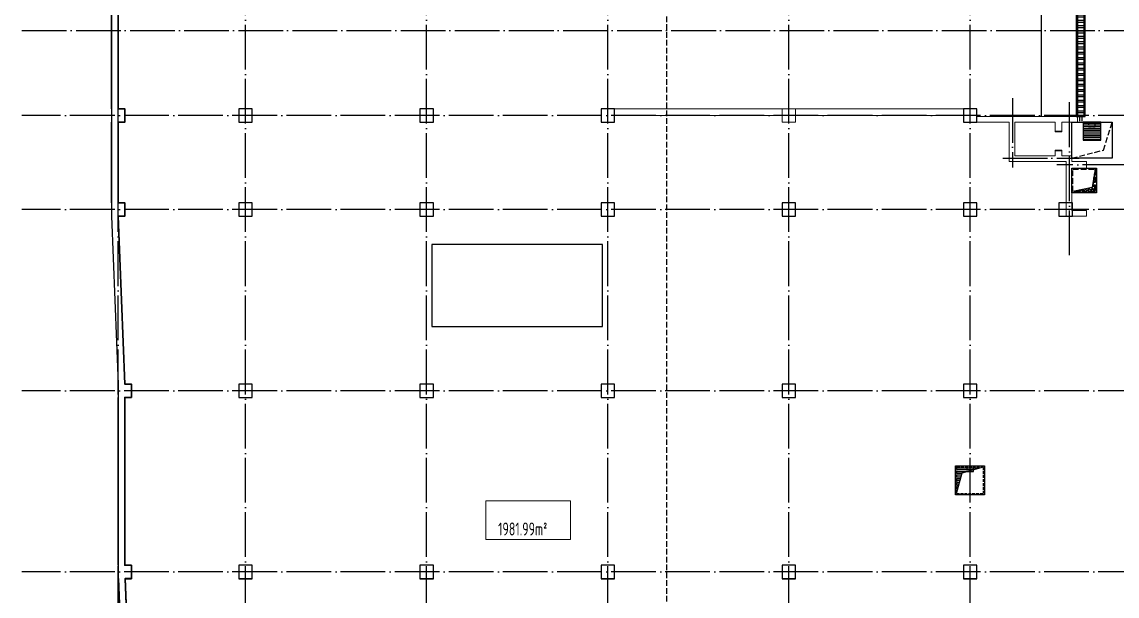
# Model space of a CAD drawing. Extents: x 115549 to 768939, y -502199 to 402497.
# Drawn here: x 225783 to 274758, y -448100 to -422439 of the extents above; entities that cross this region are included whole.
import ezdxf

# ---------------------------------------------------------------- set-up
doc = ezdxf.new("R2010")
doc.units = 0
doc.header["$LTSCALE"] = 1000
doc.header["$MEASUREMENT"] = 0
for name, pattern in [('__DASH', [0.35, 0.25, -0.1]), ('DASH', [0.35, 0.25, -0.1]), ('DOTE', [2.42, 2, -0.2, 0.02, -0.2])]:
    doc.linetypes.add(name, pattern=pattern)
for name, color, linetype in [('COLUMN', 9, 'Continuous'), ('DOTE', 16, 'DOTE'), ('WINDOW', 4, 'Continuous'), ('人防集水坑', 6, 'Continuous'), ('截水沟', 2, 'Continuous'), ('文字', 3, 'Continuous'), ('汽车坡道', 142, 'Continuous'), ('给水', 32, 'Continuous')]:
    doc.layers.add(name, color=color, linetype=linetype)
doc.layers.add('renWALL', color=8, linetype='Continuous', lineweight=9)
doc.layers.add('WALL', color=150, linetype='Continuous', lineweight=30)
doc.styles.add('TSSD_Rein', font='tssdeng.shx', dxfattribs={"width": 0.7, "bigfont": 'tssdchn.shx'})

# ---------------------------------------------------------------- blocks, each defined once
blk = doc.blocks.new('qiangzh3333')
at = {"layer": 'COLUMN', "color": 8}
for points in [[(503034401, 3697078196), (503034401, 3697077596)], [(503034401, 3697073996), (503034401, 3697073396), (503034412, 3697073396), (503034701, 3697065896), (503034701, 3697065896), (503034701, 3697065296)], [(503034701, 3697057796), (503034701, 3697057196), (503034713, 3697057196), (503035001, 3697050284)]]:
    blk.add_lwpolyline(points, dxfattribs=at)
for points in [[(503040101, 3697077596), (503040701, 3697077596), (503040701, 3697078196), (503040101, 3697078196)], [(503048201, 3697077596), (503048801, 3697077596), (503048801, 3697078196), (503048201, 3697078196)], [(503056301, 3697077596), (503056901, 3697077596), (503056901, 3697078196), (503056301, 3697078196)], [(503072501, 3697077596), (503073101, 3697077596), (503073101, 3697078196), (503072501, 3697078196)], [(503040101, 3697073396), (503040701, 3697073396), (503040701, 3697073996), (503040101, 3697073996)], [(503048201, 3697073396), (503048801, 3697073396), (503048801, 3697073996), (503048201, 3697073996)], [(503056301, 3697073396), (503056901, 3697073396), (503056901, 3697073996), (503056301, 3697073996)], [(503064401, 3697073396), (503065001, 3697073396), (503065001, 3697073996), (503064401, 3697073996)], [(503072501, 3697073396), (503073101, 3697073396), (503073101, 3697073996), (503072501, 3697073996)], [(503040101, 3697065296), (503040701, 3697065296), (503040701, 3697065896), (503040101, 3697065896)], [(503048201, 3697065296), (503048801, 3697065296), (503048801, 3697065896), (503048201, 3697065896)], [(503056301, 3697065296), (503056901, 3697065296), (503056901, 3697065896), (503056301, 3697065896)], [(503064401, 3697065296), (503065001, 3697065296), (503065001, 3697065896), (503064401, 3697065896)], [(503072501, 3697065296), (503073101, 3697065296), (503073101, 3697065896), (503072501, 3697065896)], [(503040101, 3697057196), (503040701, 3697057196), (503040701, 3697057796), (503040101, 3697057796)], [(503048201, 3697057196), (503048801, 3697057196), (503048801, 3697057796), (503048201, 3697057796)], [(503056301, 3697057196), (503056901, 3697057196), (503056901, 3697057796), (503056301, 3697057796)], [(503064401, 3697057196), (503065001, 3697057196), (503065001, 3697057796), (503064401, 3697057796)], [(503072501, 3697057196), (503073101, 3697057196), (503073101, 3697057796), (503072501, 3697057796)]]:
    blk.add_lwpolyline(points, close=True, dxfattribs=at)
at = {"layer": 'renWALL', "color": 8}
for points in [[(503056901, 3697077946), (503056901, 3697078196), (503064401, 3697078196), (503065001, 3697078196), (503065001, 3697077596), (503064401, 3697077596), (503064401, 3697078196)], [(503072501, 3697078196), (503065001, 3697078196)], [(503064401, 3697077896), (503056901, 3697077896)], [(503072501, 3697077896), (503065001, 3697077896)], [(503076901, 3697076096), (503076901, 3697076096), (503076901, 3697076321), (503076601, 3697076321), (503076601, 3697076096), (503074801, 3697076096), (503074801, 3697077596), (503076601, 3697077596), (503076601, 3697077171), (503076901, 3697077171), (503076901, 3697077596), (503076901, 3697077596), (503077351, 3697077596), (503077601, 3697077596), (503077601, 3697077846), (503077251, 3697077846), (503076751, 3697077846), (503074701, 3697077846), (503073101, 3697077846)], [(503076901, 3697076096), (503077351, 3697076096), (503077351, 3697075996), (503077351, 3697075846), (503078001, 3697075846), (503078001, 3697075546), (503077351, 3697075546), (503077351, 3697073646), (503078001, 3697073646), (503078001, 3697073396), (503077101, 3697073396), (503077101, 3697075696), (503077101, 3697075846), (503076751, 3697075846), (503074551, 3697075846), (503074551, 3697077596), (503073101, 3697077596)]]:
    blk.add_lwpolyline(points, dxfattribs=at)
at = {"layer": 'WALL', "color": 8}
for points in [[(503035288, 3697050596), (503035014, 3697057196), (503035301, 3697057196), (503035301, 3697057796), (503035001, 3697057796), (503035001, 3697065296), (503035301, 3697065296), (503035301, 3697065896), (503035001, 3697065896), (503034713, 3697073396), (503035001, 3697073396), (503035001, 3697073996), (503034701, 3697073996), (503034701, 3697077596), (503035001, 3697077596), (503035001, 3697078196), (503034701, 3697078196), (503034701, 3697085396)], [(503034401, 3697085396), (503034401, 3697078196)], [(503034401, 3697077596), (503034401, 3697073996)], [(503034701, 3697065296), (503034701, 3697057796)]]:
    blk.add_lwpolyline(points, dxfattribs=at)
blk = doc.blocks.new('asdfqwer')
at = {"ltscale": 10}
h = blk.add_hatch(dxfattribs=at)
h.set_pattern_fill('AR-SAND', color=6, scale=50, style=0)
h.set_pattern_definition([(37.5, (0, 0), (-4.000078, 122.35331), [0, -96.52, 0, -107.95, 0, -103.1875]), (7.5, (0, 0), (112.38082, 179.206275), [0, -52.07, 0, -86.995, 0, -33.3375]), (327.5, (-78.1, 0), (197.748093, 0.359296), [0, -31.75, 0, -114.3, 0, -149.225]), (317.5, (-78.1, 0), (190.889113, 55.73233), [0, -15.875, 0, -74.93, 0, -85.725])])
h.paths.add_polyline_path([(477311, 229084), (476311, 229084), (476311, 228084), (476458, 228897)])
at = {"color": 6}
for p, q in [((476311, 228084), (476458, 228897)), ((476458, 228897), (477311, 229084))]:
    blk.add_line(p, q, dxfattribs=at)
blk.add_lwpolyline([(476261, 229134), (477361, 229134), (477361, 228034), (476261, 228034)], close=True, dxfattribs=at)
at = {"color": 6, "linetype": 'DASH'}
blk.add_lwpolyline([(476311, 229084), (477311, 229084), (477311, 228084), (476311, 228084)], close=True, dxfattribs=at)
blk = doc.blocks.new('kengwu')
at = {"layer": '给水'}
h = blk.add_hatch(dxfattribs=at)
h.set_pattern_fill('ANSI31', color=256, scale=50, angle=315)
h.set_pattern_definition([(2e-11, (0, 0), (-2e-11, 79.375), [])])
h.paths.add_polyline_path([(2971884, 712614), (2971084, 712614), (2971084, 711814), (2971884, 711814)])
for points in [[(2970584, 712614), (2972384, 712614), (2972384, 711014), (2970584, 711014)], [(2971884, 712614), (2971084, 712614), (2971084, 711814), (2971884, 711814)]]:
    blk.add_lwpolyline(points, close=True, dxfattribs=at)
at = {"layer": '给水', "linetype": '__DASH'}
blk.add_lwpolyline([(2970584, 711014), (2971998, 711367), (2972384, 712614)], dxfattribs=at)
at = {"layer": '给水', "linetype": '__DASH', "ltscale": 0.5}
blk.add_lwpolyline([(2971334, 712614), (2971334, 712414), (2971634, 712414), (2971634, 712614)], dxfattribs=at)
blk = doc.blocks.new('kengyi')
at = {"layer": '给水'}
for p, q in [((2970150, 735418), (2971184, 735418)), ((2970150, 735339), (2970897, 735339)), ((2970150, 735260), (2970610, 735260)), ((2970150, 735180), (2970393, 735180)), ((2970150, 735101), (2970372, 735101)), ((2970150, 735021), (2970351, 735021)), ((2970150, 734942), (2970330, 734942)), ((2970150, 734863), (2970309, 734863)), ((2970150, 734783), (2970288, 734783)), ((2970150, 734704), (2970267, 734704)), ((2970150, 734625), (2970246, 734625)), ((2970150, 734545), (2970225, 734545)), ((2970150, 734466), (2970204, 734466)), ((2970150, 734386), (2970182, 734386))]:
    blk.add_line(p, q, dxfattribs=at)
blk.add_lwpolyline([(2970100, 735514), (2971400, 735514), (2971400, 734214), (2970100, 734214)], close=True, dxfattribs=at)
at = {"layer": '给水', "linetype": '__DASH', "ltscale": 0.5}
blk.add_lwpolyline([(2971350, 735464), (2970150, 735464), (2970150, 734264), (2971350, 734264)], close=True, dxfattribs=at)
at = {"layer": '给水'}
blk.add_lwpolyline([(2970150, 734264), (2970399, 735201), (2971350, 735464)], dxfattribs=at)
at = {"layer": '给水', "linetype": '__DASH', "ltscale": 0.5}
blk.add_lwpolyline([(2970600, 735461), (2970600, 735261), (2970900, 735261), (2970900, 735461)], dxfattribs=at)
blk = doc.blocks.new('saaaa')
at = {"layer": 'COLUMN', "color": 8}
for p, q in [((504702090, 3696138993), (504702090, 3696138393)), ((504708390, 3696138993), (504707790, 3696138993)), ((504707790, 3696138993), (504707790, 3696138393)), ((504708390, 3696138393), (504708390, 3696138993)), ((504716490, 3696138993), (504715890, 3696138993)), ((504715890, 3696138993), (504715890, 3696138393)), ((504716490, 3696138393), (504716490, 3696138993)), ((504724590, 3696138993), (504723990, 3696138993)), ((504723990, 3696138993), (504723990, 3696138393)), ((504724590, 3696138393), (504724590, 3696138993)), ((504740790, 3696138993), (504740190, 3696138993)), ((504740190, 3696138993), (504740190, 3696138393)), ((504740790, 3696138393), (504740790, 3696138993)), ((504707790, 3696138393), (504708390, 3696138393)), ((504715890, 3696138393), (504716490, 3696138393)), ((504723990, 3696138393), (504724590, 3696138393)), ((504740190, 3696138393), (504740790, 3696138393)), ((504702090, 3696134793), (504702090, 3696134193)), ((504708390, 3696134793), (504707790, 3696134793)), ((504707790, 3696134793), (504707790, 3696134193)), ((504708390, 3696134193), (504708390, 3696134793)), ((504716490, 3696134793), (504715890, 3696134793)), ((504715890, 3696134793), (504715890, 3696134193)), ((504716490, 3696134193), (504716490, 3696134793)), ((504724590, 3696134793), (504723990, 3696134793)), ((504723990, 3696134793), (504723990, 3696134193)), ((504724590, 3696134193), (504724590, 3696134793)), ((504732690, 3696134793), (504732090, 3696134793)), ((504732090, 3696134793), (504732090, 3696134193)), ((504732690, 3696134193), (504732690, 3696134793)), ((504740790, 3696134793), (504740190, 3696134793)), ((504740190, 3696134793), (504740190, 3696134193)), ((504740790, 3696134193), (504740790, 3696134793)), ((504745065, 3696134793), (504744465, 3696134793)), ((504744465, 3696134793), (504744465, 3696134193)), ((504745065, 3696134193), (504745065, 3696134793)), ((504702090, 3696134193), (504702101, 3696134193)), ((504702101, 3696134193), (504702390, 3696126693)), ((504707790, 3696134193), (504708390, 3696134193)), ((504715890, 3696134193), (504716490, 3696134193)), ((504723990, 3696134193), (504724590, 3696134193)), ((504732090, 3696134193), (504732690, 3696134193)), ((504740190, 3696134193), (504740790, 3696134193)), ((504744465, 3696134193), (504745065, 3696134193)), ((504702390, 3696126693), (504702390, 3696126693)), ((504702390, 3696126693), (504702390, 3696126093)), ((504708390, 3696126693), (504707790, 3696126693)), ((504707790, 3696126693), (504707790, 3696126093)), ((504708390, 3696126093), (504708390, 3696126693)), ((504716490, 3696126693), (504715890, 3696126693)), ((504715890, 3696126693), (504715890, 3696126093)), ((504716490, 3696126093), (504716490, 3696126693)), ((504724590, 3696126693), (504723990, 3696126693)), ((504723990, 3696126693), (504723990, 3696126093)), ((504724590, 3696126093), (504724590, 3696126693)), ((504732690, 3696126693), (504732090, 3696126693)), ((504732090, 3696126693), (504732090, 3696126093)), ((504732690, 3696126093), (504732690, 3696126693)), ((504740790, 3696126693), (504740190, 3696126693)), ((504740190, 3696126693), (504740190, 3696126093)), ((504740790, 3696126093), (504740790, 3696126693)), ((504707790, 3696126093), (504708390, 3696126093)), ((504715890, 3696126093), (504716490, 3696126093)), ((504723990, 3696126093), (504724590, 3696126093)), ((504732090, 3696126093), (504732690, 3696126093)), ((504740190, 3696126093), (504740790, 3696126093)), ((504702390, 3696118593), (504702390, 3696117993)), ((504708390, 3696118593), (504707790, 3696118593)), ((504707790, 3696118593), (504707790, 3696117993)), ((504708390, 3696117993), (504708390, 3696118593)), ((504716490, 3696118593), (504715890, 3696118593)), ((504715890, 3696118593), (504715890, 3696117993)), ((504716490, 3696117993), (504716490, 3696118593)), ((504724590, 3696118593), (504723990, 3696118593)), ((504723990, 3696118593), (504723990, 3696117993)), ((504724590, 3696117993), (504724590, 3696118593)), ((504732690, 3696118593), (504732090, 3696118593)), ((504732090, 3696118593), (504732090, 3696117993)), ((504732690, 3696117993), (504732690, 3696118593)), ((504740790, 3696118593), (504740190, 3696118593)), ((504740190, 3696118593), (504740190, 3696117993)), ((504740790, 3696117993), (504740790, 3696118593)), ((504702390, 3696117993), (504702402, 3696117993)), ((504702402, 3696117993), (504702690, 3696111081)), ((504707790, 3696117993), (504708390, 3696117993)), ((504715890, 3696117993), (504716490, 3696117993)), ((504723990, 3696117993), (504724590, 3696117993)), ((504732090, 3696117993), (504732690, 3696117993)), ((504740190, 3696117993), (504740790, 3696117993))]:
    blk.add_line(p, q, dxfattribs=at)
at = {"layer": 'renWALL', "color": 8}
for p, q in [((504724590, 3696138743), (504724590, 3696138993)), ((504724590, 3696138993), (504732090, 3696138993)), ((504732090, 3696138993), (504732690, 3696138993)), ((504732090, 3696138393), (504732090, 3696138993)), ((504732690, 3696138993), (504732690, 3696138393)), ((504740190, 3696138993), (504732690, 3696138993)), ((504732090, 3696138693), (504724590, 3696138693)), ((504732690, 3696138393), (504732090, 3696138393)), ((504740190, 3696138693), (504732690, 3696138693)), ((504742390, 3696138643), (504740790, 3696138643)), ((504742240, 3696138393), (504740790, 3696138393)), ((504742240, 3696136643), (504742240, 3696138393)), ((504744440, 3696138643), (504742390, 3696138643)), ((504742490, 3696136893), (504742490, 3696138393)), ((504742490, 3696138393), (504744290, 3696138393)), ((504744290, 3696138393), (504744290, 3696137993)), ((504744940, 3696138643), (504744440, 3696138643)), ((504744590, 3696137993), (504744590, 3696138393)), ((504744590, 3696138393), (504744590, 3696138393)), ((504744590, 3696138393), (504745040, 3696138393)), ((504745290, 3696138643), (504744940, 3696138643)), ((504745040, 3696138393), (504745290, 3696138393)), ((504745290, 3696138393), (504745290, 3696138643)), ((504744290, 3696137993), (504744590, 3696137993)), ((504744290, 3696136893), (504742490, 3696136893)), ((504744590, 3696137143), (504744290, 3696137143)), ((504744290, 3696137143), (504744290, 3696136893)), ((504744590, 3696136893), (504744590, 3696137143)), ((504744590, 3696136893), (504744590, 3696136893)), ((504744590, 3696136893), (504745040, 3696136893)), ((504745040, 3696136893), (504745040, 3696136793)), ((504744440, 3696136643), (504742240, 3696136643)), ((504744790, 3696136643), (504744440, 3696136643)), ((504744790, 3696136493), (504744790, 3696136643)), ((504744790, 3696134793), (504744790, 3696136493)), ((504745040, 3696136793), (504745040, 3696136643)), ((504745040, 3696136643), (504745690, 3696136643)), ((504745690, 3696136643), (504745690, 3696136343)), ((504745690, 3696136343), (504745040, 3696136343)), ((504745040, 3696136343), (504745040, 3696134793)), ((504745065, 3696134443), (504745690, 3696134443)), ((504745690, 3696134443), (504745690, 3696134193)), ((504745690, 3696134193), (504744790, 3696134193))]:
    blk.add_line(p, q, dxfattribs=at)
at = {"layer": 'WALL', "color": 8}
for p, q in [((504702090, 3696146193), (504702090, 3696138993)), ((504702390, 3696138993), (504702390, 3696146193)), ((504702690, 3696138993), (504702390, 3696138993)), ((504702690, 3696138393), (504702690, 3696138993)), ((504702090, 3696138393), (504702090, 3696134793)), ((504702390, 3696134793), (504702390, 3696138393)), ((504702390, 3696138393), (504702690, 3696138393)), ((504702690, 3696134793), (504702390, 3696134793)), ((504702690, 3696134193), (504702690, 3696134793)), ((504702690, 3696126693), (504702401, 3696134193)), ((504702401, 3696134193), (504702690, 3696134193)), ((504702990, 3696126693), (504702690, 3696126693)), ((504702990, 3696126093), (504702990, 3696126693)), ((504702390, 3696126093), (504702390, 3696118593)), ((504702690, 3696118593), (504702690, 3696126093)), ((504702690, 3696126093), (504702990, 3696126093)), ((504702990, 3696118593), (504702690, 3696118593)), ((504702990, 3696117993), (504702990, 3696118593)), ((504702977, 3696111393), (504702702, 3696117993)), ((504702702, 3696117993), (504702990, 3696117993))]:
    blk.add_line(p, q, dxfattribs=at)

msp = doc.modelspace()

# ---------------------------------------------------------------- hatches: boundary and pattern name
at = {"layer": '截水沟'}
h = msp.add_hatch(dxfattribs=at)
h.set_pattern_fill('ANSI32', color=8, scale=50, angle=-44.9649, style=0)
h.set_pattern_definition([(0.035097, (166638.17, -1071320.6), (-0.14586, 238.124955), []), (0.035097, (166717.6, -1071399.92), (-0.14586, 238.124955), [])])
h.paths.add_polyline_path([(273283.3, -418821.8), (272983.3, -418821.8), (272983.3, -426621.8), (273283.3, -426621.8)])

# ---------------------------------------------------------------- linework, layer by layer
at = {"color": 8, "linetype": '__DASH'}
msp.add_line((254612.1, -306345.2), (254612.1, -476142.6), dxfattribs=at)
at = {"layer": 'DOTE', "color": 1}
for p, q in [((230083.3, -472963.5), (230083.3, -308021.8)), ((235783.3, -472963.5), (235783.3, -308021.8)), ((243883.3, -472963.5), (243883.3, -308021.8)), ((251983.3, -472963.5), (251983.3, -308021.8)), ((260083.3, -472963.5), (260083.3, -308021.8)), ((268183.3, -472963.5), (268183.3, -308021.8)), ((270083.4, -425840.9), (270083.4, -428944.5)), ((272633.4, -432870), (272633.4, -425840.9)), ((290433.3, -426621.8), (225783.3, -426621.8)), ((269647, -428521.8), (273062.8, -428521.8)), ((277624.3, -428821.8), (272056.8, -428821.8)), ((290433.3, -430821.8), (225783.3, -430821.8)), ((290433.3, -438921.8), (225783.3, -438921.8)), ((290433.3, -447021.8), (225783.3, -447021.8))]:
    msp.add_line(p, q, dxfattribs=at)
msp.add_lwpolyline([(225783.3, -422821.8), (290433.3, -422821.8)], dxfattribs=at)
at = {"layer": 'WINDOW'}
msp.add_lwpolyline([(244108.5, -436054.3), (251751.8, -436054.3), (251751.8, -432390.2), (244108.5, -432390.2)], close=True, dxfattribs=at)
at = {"layer": '截水沟', "linetype": '__DASH'}
for p, q in [((273083.3, -426621.8), (273083.3, -426921.8)), ((273183.3, -426621.8), (273183.3, -426921.8))]:
    msp.add_line(p, q, dxfattribs=at)
at = {"layer": '截水沟'}
for points in [[(273333.3, -418771.8), (272933.3, -418771.8), (272933.3, -426671.8), (273333.3, -426671.8)], [(273283.3, -418821.8), (272983.3, -418821.8), (272983.3, -426621.8), (273283.3, -426621.8)]]:
    msp.add_lwpolyline(points, close=True, dxfattribs=at)
at = {"layer": '文字', "color": 6, "lineweight": 15}
msp.add_lwpolyline([(246523.8, -443848.8), (250310.7, -443848.8), (250310.7, -445575.2), (246523.8, -445575.2)], close=True, dxfattribs=at)
at = {"layer": '汽车坡道'}
msp.add_line((271383.3, -426671.8), (271383.3, -418771.8), dxfattribs=at)

# ---------------------------------------------------------------- block references
msp.add_blockref('saaaa', (-504472306.5, -3696565314.4))
at = {"layer": 'renWALL', "color": 8}
msp.add_blockref('qiangzh3333', (-502804617.7, -3697504518), dxfattribs=at)
at = {"layer": '人防集水坑', "linetype": 'Continuous', "rotation": 180}
msp.add_blockref('asdfqwer', (750094.4, -200938.1), dxfattribs=at)
at = {"layer": '给水'}
for name, p in [('kengwu', (-2697850.3, -1139536.2)), ('kengyi', (-2702566.7, -1177785.9))]:
    msp.add_blockref(name, p, dxfattribs=at)

# ---------------------------------------------------------------- texts
at = {"layer": '文字', "color": 7, "lineweight": 15, "style": 'TSSD_Rein', "width": 0.7}
msp.add_text('1981.99m%%1402%%141%%141', height=580, dxfattribs=at).set_placement((247078.6, -445391.5))

doc.saveas('drawing.dxf')
